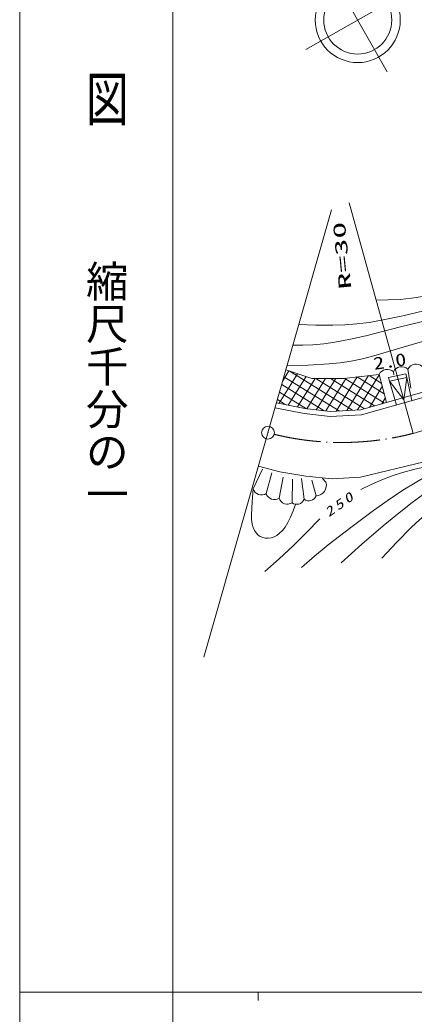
# Model space of a CAD drawing. Units: millimetres, scale not verified. Extents: x 62346 to 702346, y 5380 to 365380.
# Drawn here: x 62346 to 108696, y 187788 to 304581 of the extents above; entities that cross this region are included whole.
import ezdxf
from ezdxf.enums import TextEntityAlignment as Align

# ---------------------------------------------------------------- set-up
doc = ezdxf.new("R2010")
doc.units = ezdxf.units.MM
doc.header["$LTSCALE"] = 1000
doc.linetypes.add('USER2', pattern=[7.000001, 5.508197, -0.688525, 0.114754, -0.688525])
for name, color, linetype, lineweight in [('S-SUV', 7, 'Continuous', 13), ('S-SUV-HICN', 1, 'Continuous', 13), ('S-SUV-LWCN', 7, 'Continuous', 13)]:
    doc.layers.add(name, color=color, linetype=linetype, lineweight=lineweight)
doc.styles.add('@ＭＳ ゴシック', font='')
doc.styles.add('ＭＳ ゴシック', font='')
doc.styles.get('@ＭＳ ゴシック').set_extended_font_data('@MS Gothic')
doc.styles.get('ＭＳ ゴシック').set_extended_font_data('MS Gothic')

# ---------------------------------------------------------------- blocks, each defined once
blk = doc.blocks.new('BUHIN33')
at = {"color": 7, "linetype": 'Continuous', "lineweight": 13}
for radius in [746, 22.5]:
    blk.add_circle((0, 0), radius, dxfattribs=at)

msp = doc.modelspace()

# ---------------------------------------------------------------- linework, layer by layer
at = {"layer": 'S-SUV'}
for p, q in [((62346, 365380), (62346, 5380)), ((80346, 355380), (80346, 5380)), ((93187, 320225), (105515, 298476)), ((108153, 308018), (95974, 301114)), ((108590, 256008), (101077, 283103)), ((98998, 282256), (83981, 229736)), ((92826, 259542), (94985, 263018)), ((93982, 263353), (93261, 262192)), ((93627, 263471), (96688, 262451)), ((94017, 263341), (101447, 258726)), ((100443, 262451), (104566, 262937)), ((100775, 258690), (103322, 262790)), ((102028, 258758), (104583, 262871)), ((103414, 262801), (104835, 261919)), ((104566, 262937), (105439, 259630)), ((105694, 262579), (107715, 263011)), ((106260, 263245), (106316, 262890)), ((107715, 263011), (107819, 262579)), ((107955, 263553), (108321, 261319)), ((93140, 261767), (98131, 258667)), ((99879, 258641), (93397, 262667)), ((93902, 259324), (95989, 262684)), ((94978, 259107), (97055, 262451)), ((96064, 258906), (98266, 262451)), ((96688, 262451), (100443, 262451)), ((97156, 262451), (102864, 258905)), ((98325, 258645), (100708, 262482)), ((98356, 260646), (99477, 262451)), ((98862, 262451), (104038, 259236)), ((99521, 258622), (102015, 262636)), ((105212, 259566), (100547, 262463)), ((101981, 262632), (105169, 260652)), ((105694, 262579), (105798, 262147)), ((105798, 262147), (107819, 262579)), ((105798, 262147), (107477, 259938)), ((105798, 262147), (106606, 259335)), ((107819, 262579), (107477, 259938)), ((107483, 260205), (113830, 262012)), ((107819, 262579), (108442, 259854)), ((92882, 260868), (96036, 258909)), ((97882, 259881), (98356, 260646)), ((103430, 259064), (104944, 261503)), ((114555, 261595), (107646, 259628)), ((92521, 259603), (95859, 258930)), ((92625, 259968), (93546, 259396)), ((97407, 259117), (97882, 259881)), ((102414, 258778), (107483, 260205)), ((107646, 259628), (102513, 258183)), ((104897, 259477), (105306, 260135)), ((95765, 258337), (92355, 259024)), ((98824, 257983), (95765, 258337)), ((95859, 258930), (98842, 258585)), ((97195, 258775), (97407, 259117)), ((102513, 258183), (98824, 257983)), ((98842, 258585), (102414, 258778)), ((102402, 250847), (109880, 252654)), ((89777, 249477), (90875, 251788)), ((90387, 252141), (92897, 251487)), ((91298, 248938), (91972, 251383)), ((92897, 251487), (95949, 250964)), ((92820, 248399), (93301, 250863)), ((94341, 247859), (94399, 250632)), ((95756, 248264), (95438, 250690)), ((95949, 250964), (99059, 250673)), ((97171, 248668), (96652, 250517)), ((98327, 250286), (97922, 250690)), ((99059, 250673), (102402, 250847)), ((62346, 190379), (601346, 190379)), ((90346, 190380), (90346, 189379))]:
    msp.add_line(p, q, dxfattribs=at)
at = {"layer": 'S-SUV', "linetype": 'USER2'}
msp.add_line((108590, 256008), (142551, 266147), dxfattribs=at)
at = {"layer": 'S-SUV'}
for radius in [5000, 4000]:
    msp.add_circle((102063, 304566), radius, dxfattribs=at)
for centre, radius, start, end in [((108918, 263072), 1076, 47.17474, 153.43495), ((105529, 262455), 1076, 47.17474, 153.43495), ((107223, 262763), 1076, 47.17474, 153.43495), ((97143, 249910), 1242, 271.33221, 17.59242), ((90740, 249778), 1009, 197.35402, 303.61423), ((92261, 249239), 1009, 197.35402, 303.61423), ((93782, 248699), 1009, 197.35402, 303.61423), ((94897, 248592), 920, 232.81529, 339.0755), ((96312, 248997), 920, 232.81529, 339.0755)]:
    msp.add_arc(centre, radius, start, end, dxfattribs=at)
at = {"layer": 'S-SUV', "linetype": 'USER2'}
msp.add_arc((100199, 288387), 33449, 256.2364, 284.52682, dxfattribs=at)
at = {"layer": 'S-SUV-HICN'}
for points in [[(95145, 268782), (97140, 268714), (99129, 268707), (100554, 268757), (101974, 268867), (103417, 269049), (104864, 269292), (107354, 269811), (109844, 270391), (112204, 270931), (114583, 271414), (116465, 271729), (118367, 271987), (122032, 272394), (125700, 272741), (127160, 272874), (128630, 273009)], [(102414, 249408), (103641, 250004), (104892, 250545), (106108, 251008), (107343, 251412), (108770, 251801), (110222, 252134), (110603, 252216), (110985, 252297)], [(91142, 239764), (92825, 241254), (94468, 242790), (96033, 244372), (97593, 245957)]]:
    msp.add_lwpolyline(points, dxfattribs=at)
at = {"layer": 'S-SUV-LWCN'}
for points in [[(104236, 271673), (105642, 271682), (107053, 271751), (108390, 271891), (109724, 272091)], [(94455, 266367), (95621, 266357), (96786, 266407), (98087, 266538), (99382, 266729), (101211, 267067), (103036, 267466), (107099, 268517), (111175, 269509)], [(93757, 263925), (96231, 264016), (98710, 264167), (100011, 264303), (101303, 264500), (102631, 264775), (103947, 265110), (108073, 266348), (112217, 267529)], [(95454, 240260), (96995, 241602), (98586, 242907), (101242, 244950), (103936, 246946), (105636, 248162), (107368, 249326), (108802, 250214), (110276, 251056), (111242, 251581), (112213, 252097)], [(100106, 240795), (102563, 242995), (105060, 245151), (106745, 246534), (108477, 247878), (109774, 248817), (111112, 249711), (112410, 250498), (113747, 251237), (114065, 251406), (114392, 251577)], [(104909, 241348), (106613, 243175), (108374, 244974), (109308, 245852), (110288, 246690), (111112, 247319), (111971, 247900), (112976, 248497), (114012, 249043), (115446, 249714), (116901, 250329), (117411, 250534), (117922, 250735)], [(89777, 249477), (89641, 247980), (89562, 246442), (89575, 245877), (89648, 245327), (89753, 244954), (89914, 244601), (90107, 244318), (90355, 244065), (90603, 243892), (90891, 243767), (91209, 243698), (91547, 243688), (91893, 243738), (92223, 243846), (92570, 244031), (92884, 244267), (93225, 244607), (93518, 244986), (93859, 245552), (94149, 246149), (94469, 246906), (94768, 247668)]]:
    msp.add_lwpolyline(points, dxfattribs=at)

# ---------------------------------------------------------------- block references
at = {"layer": 'S-SUV'}
msp.add_blockref('BUHIN33', (91515, 256085), dxfattribs=at)

# ---------------------------------------------------------------- texts
for s, height, rotation, style, width, p in [('平  面  図', 3666, 270, '@ＭＳ ゴシック', 1.4, (69623, 326854)), ('R=30', 1466, 95.6, 'ＭＳ ゴシック', 2, (101769, 273034)), ('2.0', 1466, 8.3, 'ＭＳ ゴシック', 1.3, (104078, 263029))]:
    msp.add_text(s, height=height, rotation=rotation, dxfattribs=dict(at, style=style, width=width)).set_placement(p, align=Align.BOTTOM_LEFT)
at = {"layer": 'S-SUV', "style": '@ＭＳ ゴシック'}
msp.add_text('縮尺千分の一', height=3666, rotation=270, dxfattribs=at).set_placement((69623, 276410), align=Align.BOTTOM_LEFT)
at = {"layer": 'S-SUV', "insert": (98670, 246112), "char_height": 1100, "attachment_point": 7, "rotation": 35.3, "style": 'ＭＳ ゴシック'}
msp.add_mtext('\\T1.33;\\W1.35;\\Q15;250', dxfattribs=at)

doc.saveas('drawing.dxf')
